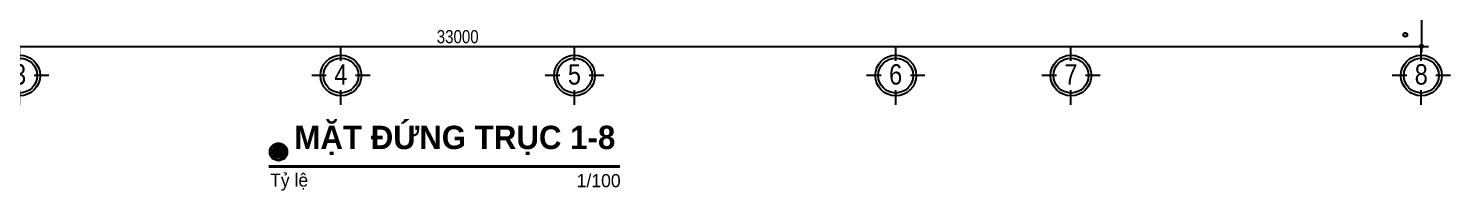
# Model space of a CAD drawing. Extents: x -1107188 to -523840, y 39692 to 514392.
# Drawn here: x -1089725 to -1065376, y 433375 to 436156 of the extents above; entities that cross this region are included whole.
import ezdxf
from ezdxf.enums import TextEntityAlignment as Align

# ---------------------------------------------------------------- set-up
doc = ezdxf.new("R2010")
doc.units = 0
doc.layers.get('DEFPOINTS').update_dxf_attribs({"linetype": 'CONTINUOUS'})
for name, color, linetype in [('DIM', 1, 'CONTINUOUS'), ('TAGS', 60, 'CONTINUOUS'), ('TEXT', 7, 'CONTINUOUS'), ('TUONG', 131, 'CONTINUOUS')]:
    doc.layers.add(name, color=color, linetype=linetype)
doc.styles.add('HEL-CONDENSE', font='')
doc.styles.add('SWISS-CONDENSE', font='')
doc.styles.add('VNI-HELVE-CONDENSEN', font='')
doc.styles.get('HEL-CONDENSE').set_extended_font_data('VNI-Helve-Condense')
doc.styles.get('SWISS-CONDENSE').set_extended_font_data('VNI-Swiss-Condense')
doc.styles.get('VNI-HELVE-CONDENSEN').set_extended_font_data('VNI-Helve-Condense')
doc.dimstyles.new('D100', dxfattribs={"dimtxt": 225, "dimasz": 1.2, "dimexe": 100, "dimexo": 0, "dimgap": 50, "dimtad": 1, "dimdec": 0, "dimzin": 13, "dimdsep": 46, "dimtxsty": 'HEL-CONDENSE', "dimblk": 'D50', "dimcen": 0, "dimclrd": 1, "dimclre": 1, "dimclrt": 7, "dimadec": 0, "dimazin": 0, "dimtfac": 1, "dimtdec": 0, "dimtmove": 0, "dimatfit": 3, "dimldrblk": 'D50', "dimfxl": 1, "dimtolj": 1, "dimtzin": 13, "dimarcsym": 0})

# ---------------------------------------------------------------- blocks, each defined once
blk = doc.blocks.new('D50')
at = {"layer": 'DIM'}
blk.add_hatch(color=256, dxfattribs=at).paths.add_polyline_path([(25, 0, 1), (-25, 0, 1)])
blk.add_line((25, 0), (100, 0), dxfattribs=at)
blk.add_circle((0, 0), 25, dxfattribs=at)
blk = doc.blocks.new('*D625')
at = {"layer": 'DEFPOINTS', "color": 0, "transparency": 16777216}
for p in [(-1098875, 437005), (-1065875, 437005), (-1065875, 435848)]:
    blk.add_point(p, dxfattribs=at)
at = {"layer": 'DIM', "color": 1, "lineweight": -2, "transparency": 16777216}
for p, q in [((-1098875, 437005), (-1098875, 435748)), ((-1065875, 437005), (-1065875, 435748)), ((-1098873, 435848), (-1065876, 435848))]:
    blk.add_line(p, q, dxfattribs=at)
at = {"layer": 'DIM', "color": 1, "lineweight": -2, "transparency": 16777216, "xscale": 1.199999999999999, "yscale": 1.199999999999999, "zscale": 1.199999999999999, "rotation": 180}
blk.add_blockref('D50', (-1098875, 435848), dxfattribs=at)
at = {"layer": 'DIM', "color": 1, "lineweight": -2, "transparency": 16777216, "xscale": 1.199999999999999, "yscale": 1.199999999999999, "zscale": 1.199999999999999}
blk.add_blockref('D50', (-1065875, 435848), dxfattribs=at)
at = {"layer": 'DIM', "color": 7, "transparency": 16777216, "insert": (-1082375, 436013), "char_height": 225, "attachment_point": 5, "style": 'HEL-CONDENSE'}
blk.add_mtext('\\A1;33000', dxfattribs=at)
blk = doc.blocks.new('A$C206177D3')
at = {"layer": 'TAGS', "ltscale": 1000}
for p, q in [((-37, 240), (-37, 490)), ((-287, -10), (-537, -10)), ((463, -10), (213, -10)), ((-37, -510), (-37, -260))]:
    blk.add_line(p, q, dxfattribs=at)
blk.add_circle((-37, -10), 350, dxfattribs=at)
at = {"layer": 'TAGS', "color": 254, "ltscale": 1000}
blk.add_circle((-37, -10), 300, dxfattribs=at)
at = {"layer": 'TAGS', "ltscale": 1000, "style": 'VNI-HELVE-CONDENSEN'}
blk.add_attdef('A', text='', height=350, dxfattribs=at).set_placement((-38, -166), align=Align.CENTER)

msp = doc.modelspace()

# ---------------------------------------------------------------- hatches: boundary and pattern name
at = {"layer": 'DIM', "linetype": 'ByBlock'}
msp.add_hatch(color=1, dxfattribs=at).paths.add_polyline_path([(-1085339.385, 434038.355, 1), (-1085548.425, 434038.355, 1)])

# ---------------------------------------------------------------- linework, layer by layer
at = {"layer": 'TEXT', "color": 7, "linetype": 'ByBlock', "const_width": 48.75}
msp.add_lwpolyline([(-1079594.512, 433786.588), (-1084429.69, 433786.588), (-1079594.512, 433786.588), (-1085613.893, 433786.588)], dxfattribs=at)
at = {"layer": 'TEXT', "color": 7, "linetype": 'ByBlock'}
for radius in [150.491, 133.77, 104.52]:
    msp.add_circle((-1085443.905, 434038.355), radius, dxfattribs=at)
at = {"layer": 'TUONG', "color": 4}
for radius in [34, 31]:
    msp.add_circle((-1066150.782, 436046.225), radius, dxfattribs=at)

# ---------------------------------------------------------------- block references
at = {"layer": 'TAGS', "ltscale": 1000}
ref = msp.add_blockref('A$C206177D3', (-1089837.952, 435358.022), dxfattribs=at)
ref.add_attrib('A', '3', dxfattribs={"color": 7, "ltscale": 1000, "height": 350, "style": 'VNI-HELVE-CONDENSEN'}).set_placement((-1089876.256, 435192.384), align=Align.CENTER)
ref = msp.add_blockref('A$C206177D3', (-1084337.952, 435358.022), dxfattribs=at)
ref.add_attrib('A', '4', dxfattribs={"color": 7, "ltscale": 1000, "height": 350, "style": 'VNI-HELVE-CONDENSEN'}).set_placement((-1084376.256, 435192.384), align=Align.CENTER)
ref = msp.add_blockref('A$C206177D3', (-1080337.952, 435358.022), dxfattribs=at)
ref.add_attrib('A', '5', dxfattribs={"color": 7, "ltscale": 1000, "height": 350, "style": 'VNI-HELVE-CONDENSEN'}).set_placement((-1080376.256, 435192.384), align=Align.CENTER)
ref = msp.add_blockref('A$C206177D3', (-1074837.952, 435358.022), dxfattribs=at)
ref.add_attrib('A', '6', dxfattribs={"color": 7, "ltscale": 1000, "height": 350, "style": 'VNI-HELVE-CONDENSEN'}).set_placement((-1074876.256, 435192.384), align=Align.CENTER)
ref = msp.add_blockref('A$C206177D3', (-1071837.952, 435358.022), dxfattribs=at)
ref.add_attrib('A', '7', dxfattribs={"color": 7, "ltscale": 1000, "height": 350, "style": 'VNI-HELVE-CONDENSEN'}).set_placement((-1071876.256, 435192.384), align=Align.CENTER)
ref = msp.add_blockref('A$C206177D3', (-1065839.152, 435358.022), dxfattribs=at)
ref.add_attrib('A', '8', dxfattribs={"color": 7, "ltscale": 1000, "height": 350, "style": 'VNI-HELVE-CONDENSEN'}).set_placement((-1065877.456, 435192.384), align=Align.CENTER)

# ---------------------------------------------------------------- texts
at = {"layer": 'TEXT', "color": 7, "insert": (-1085171.475, 434487.187), "char_height": 400, "attachment_point": 1, "style": 'SWISS-CONDENSE'}
msp.add_mtext('{\\fVNI-Avo|b1|i0|c0|p2;MAËT ÑÖÙNG TRUÏC 1-8}', dxfattribs=at)
at = {"layer": 'TEXT', "color": 7, "linetype": 'ByBlock', "char_height": 225, "attachment_point": 1, "style": 'SWISS-CONDENSE'}
for s, insert in [('{\\fVNI-Avo|b0|i0|c0|p2;Tyû leä}', (-1085586.873, 433667.722)), ('{\\fVNI-Avo|b0|i0|c0|p2;1/100}', (-1080338.231, 433657.748))]:
    msp.add_mtext(s, dxfattribs=dict(at, insert=insert))

# ---------------------------------------------------------------- dimensions: what is measured, and where the dimension line sits
at = {"layer": 'DIM'}
dim = msp.add_aligned_dim(p1=(-1098874.574, 437004.977), p2=(-1065874.574, 437004.977), distance=-1156.809, dimstyle='D100', dxfattribs=at)
dim.commit()
dim.dimension.update_dxf_attribs({"geometry": '*D625', "text_midpoint": (-1082374.574, 436013.068)})

doc.saveas('drawing.dxf')
